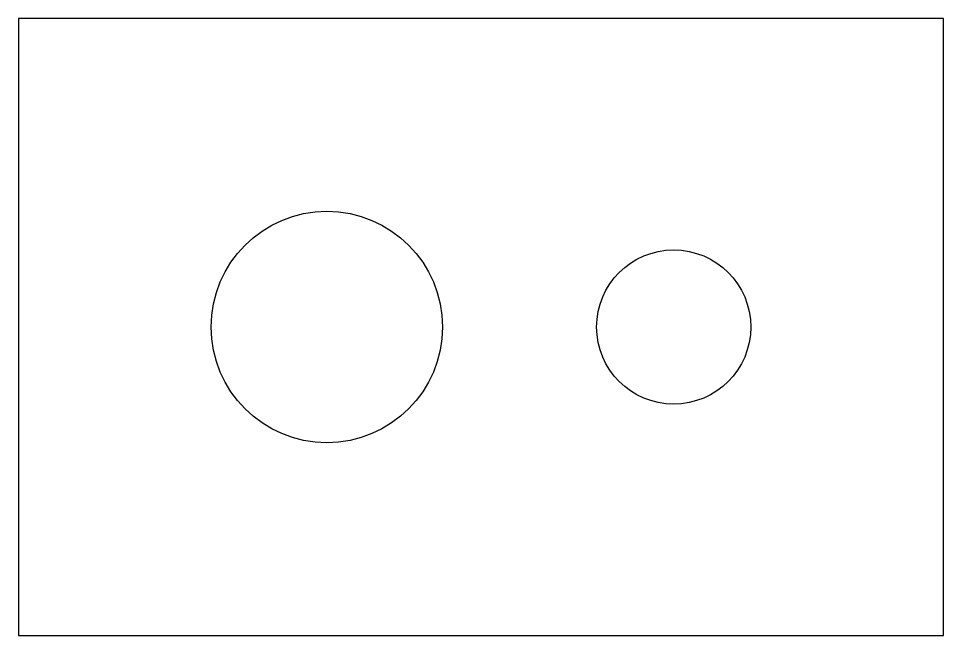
# Model space of a CAD drawing. Header units: metres. Extents: x 0 to 120, y 0 to 80.
import ezdxf

# ---------------------------------------------------------------- set-up
doc = ezdxf.new("R2010")
doc.units = ezdxf.units.M

msp = doc.modelspace()

# ---------------------------------------------------------------- linework, layer by layer
at = {"layer": 'CUT'}
msp.add_lwpolyline([(0, 0), (120, 0), (120, 80), (0, 80)], close=True, dxfattribs=at)
for centre, radius in [((40, 40), 15), ((85, 40), 10)]:
    msp.add_circle(centre, radius, dxfattribs=at)

doc.saveas('drawing.dxf')
